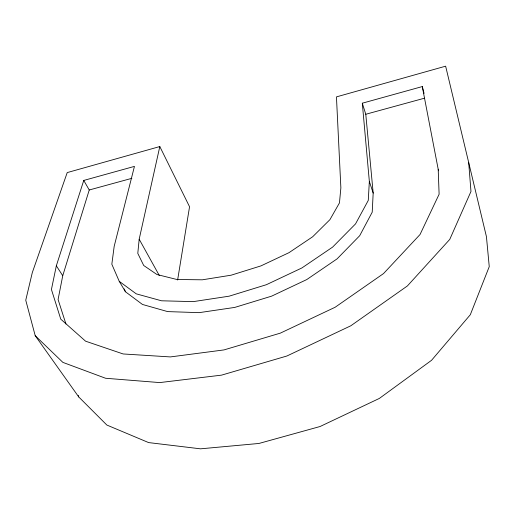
<?xml version="1.0" encoding="UTF-8"?>
<svg xmlns="http://www.w3.org/2000/svg" width="515" height="515" viewBox="0 0 515 515"><rect width="100%" height="100%" fill="white"/><g stroke="black" fill="none" stroke-linecap="round" stroke-linejoin="round"><path stroke-width="0.77" d="M362.309 103.2L365.779 114.266L373.182 193.099L372.216 212.18L359.708 235.696L337.08 258.871L306.753 279.568L271.617 296.151L234.75 307.416L199.17 312.65L167.645 311.601L142.462 304.455L125.454 291.767L119.242 281.325L111.832 264.24L114.188 246.305L134.447 166.384L83.758 180.437L56.335 265.792L51.429 289.482L60.764 319.158L85.567 341.181L123.137 353.96L170.368 356.921L223.993 349.917L280.321 333.141L335.13 307.255L383.54 273.568L420.04 234.512L439.115 194.239L438.201 169.268L422.287 86.565L362.309 103.2L369.345 181.422L368.27 200.406L355.537 223.896L332.593 247.123L301.899 267.948L266.377 284.705L229.143 296.177L193.267 301.629L161.53 300.792L136.243 293.84L119.242 281.325M159.811 146.55L139.179 239.218L137.795 253.386L143.711 265.495L156.94 274.508L176.903 279.497L202.305 279.812L231.158 275.19L260.963 265.888L288.986 252.672L312.657 236.771L329.909 219.673L339.456 202.916L340.872 187.891L336.45 96.884L445.636 66.178L486.437 236.668L489.25 266.635L470.317 314.723L431.557 360.3L379.368 398.417L320.06 426.517L258.948 443.46L200.515 448.823L148.629 442.591L106.843 425.042L78.731 396.93L35.213 335.69L25.75 300.213L32.31 272.583L67.22 172.589L159.811 146.55L189.552 206.74L177.624 280.025M83.758 180.437L89.243 189.99L62.74 275.725L58.086 299.505L65.933 324.019M89.243 189.99L131.846 178.325M365.779 114.266L424.502 98.191M35.213 335.69L62.869 362.38L105.588 378.261L159.74 382.587L221.572 375.132L286.9 356L350.799 325.789L407.391 285.947L449.756 239.404L470.974 191.464L468.676 162.386M56.335 265.792L62.74 275.725M139.179 239.218L159.315 275.544M124.199 288.896L125.454 291.767M369.345 181.422L373.182 193.099M78.267 395.404L78.731 396.93M438.201 169.268L438.6 170.787M422.287 86.565L424.077 93.415"/></g></svg>
